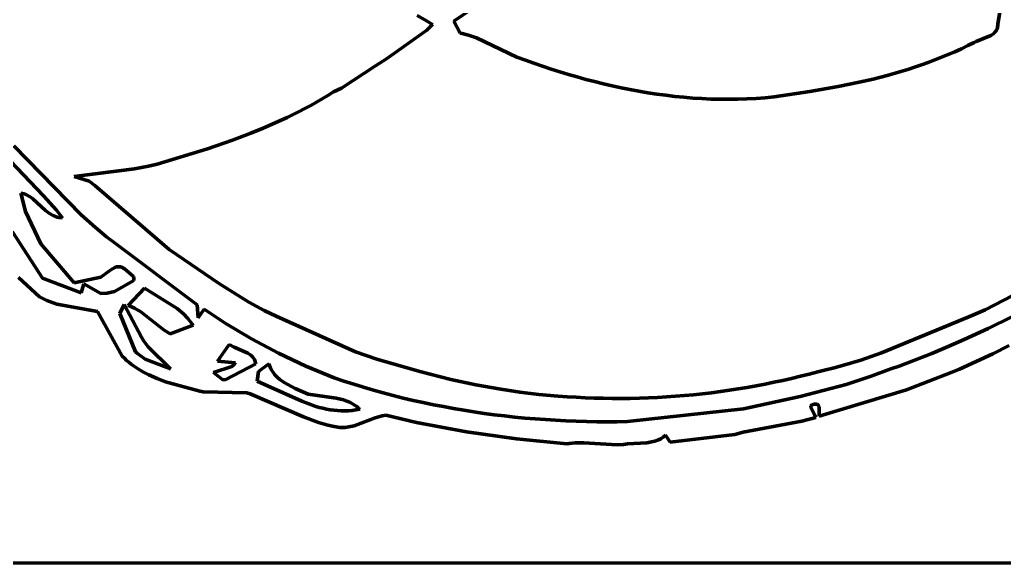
# Model space of a CAD drawing. Header units: millimetres. Extents: x 0 to 15.3, y 0 to 17.7.
# Drawn here: x 8.933 to 12.102, y 0 to 1.749 of the extents above; entities that cross this region are included whole.
import ezdxf

# ---------------------------------------------------------------- set-up
doc = ezdxf.new("R2010")
doc.units = ezdxf.units.MM
doc.layers.add('color#0a0a0aff', color=7, linetype='CONTINUOUS', lineweight=100)
doc.layers.add('color#ffffffff', color=7, linetype='CONTINUOUS', lineweight=100)

msp = doc.modelspace()

# ---------------------------------------------------------------- linework, layer by layer
at = {"layer": 'color#0a0a0aff'}
for p, q in [((12.0807, 1.7347), (12.1432, 2.1112)), ((10.3899, 1.7854), (10.3298, 1.7439)), ((10.2365, 1.7482), (10.2121, 1.7629)), ((10.2612, 1.7339), (10.2365, 1.7482)), ((10.3298, 1.7439), (10.3507, 1.7058)), ((10.1138, 1.6226), (10.2434, 1.7154)), ((10.2434, 1.7154), (10.2612, 1.7339)), ((12.0719, 1.7084), (12.0758, 1.7136)), ((12.0758, 1.7136), (12.0773, 1.7166)), ((12.0773, 1.7166), (12.0786, 1.7197)), ((12.0786, 1.7197), (12.0796, 1.723)), ((12.0796, 1.723), (12.0803, 1.7267)), ((12.0803, 1.7267), (12.0807, 1.7305)), ((12.0807, 1.7305), (12.0807, 1.7347)), ((10.3507, 1.7058), (10.3575, 1.7045)), ((10.3575, 1.7045), (10.3775, 1.6994)), ((10.3775, 1.6994), (10.4032, 1.6905)), ((10.4032, 1.6905), (10.5332, 1.6288)), ((12.0113, 1.6793), (12.0586, 1.6984)), ((12.0586, 1.6984), (12.0671, 1.704)), ((12.0671, 1.704), (12.0719, 1.7084)), ((11.9427, 1.646), (11.9637, 1.6557)), ((11.9637, 1.6557), (11.9846, 1.6657)), ((11.9846, 1.6657), (12.0053, 1.6762)), ((12.0053, 1.6762), (12.0113, 1.6793)), ((10.0784, 1.6007), (10.1138, 1.6226)), ((10.5332, 1.6288), (10.5605, 1.6187)), ((10.5605, 1.6187), (10.5879, 1.6089)), ((11.857, 1.6114), (11.8786, 1.6195)), ((11.8786, 1.6195), (11.9001, 1.628)), ((11.9001, 1.628), (11.9215, 1.6368)), ((11.9215, 1.6368), (11.9427, 1.646)), ((9.9683, 1.5283), (10.0784, 1.6007)), ((10.5879, 1.6089), (10.6154, 1.5994)), ((10.6154, 1.5994), (10.6431, 1.5903)), ((10.6431, 1.5903), (10.6709, 1.5814)), ((11.7693, 1.5824), (11.7914, 1.5892)), ((11.7914, 1.5892), (11.8134, 1.5962)), ((11.8134, 1.5962), (11.8353, 1.6037)), ((11.8353, 1.6037), (11.857, 1.6114)), ((10.6709, 1.5814), (10.6988, 1.573)), ((10.6988, 1.573), (10.7269, 1.5648)), ((10.7269, 1.5648), (10.755, 1.557)), ((10.755, 1.557), (10.7833, 1.5497)), ((11.6349, 1.5477), (11.68, 1.5582)), ((11.68, 1.5582), (11.7248, 1.5698)), ((11.7248, 1.5698), (11.7693, 1.5824)), ((9.943, 1.5168), (9.9683, 1.5283)), ((10.7833, 1.5497), (10.8116, 1.5427)), ((10.8116, 1.5427), (10.84, 1.5361)), ((10.84, 1.5361), (10.8686, 1.5299)), ((10.8686, 1.5299), (10.8972, 1.5241)), ((10.8972, 1.5241), (10.9258, 1.5188)), ((11.4755, 1.5177), (11.5668, 1.5337)), ((11.5668, 1.5337), (11.6349, 1.5477)), ((9.8883, 1.4838), (9.9067, 1.4945)), ((9.9067, 1.4945), (9.9249, 1.5055)), ((9.9249, 1.5055), (9.943, 1.5168)), ((10.9258, 1.5188), (10.9546, 1.514)), ((10.9546, 1.514), (10.9834, 1.5096)), ((10.9834, 1.5096), (11.0123, 1.5057)), ((11.0123, 1.5057), (11.0412, 1.5023)), ((11.0412, 1.5023), (11.0701, 1.4994)), ((11.0701, 1.4994), (11.0991, 1.497)), ((11.0991, 1.497), (11.1282, 1.4952)), ((11.1282, 1.4952), (11.1573, 1.4938)), ((11.1573, 1.4938), (11.1864, 1.4931)), ((11.1864, 1.4931), (11.2155, 1.4929)), ((11.2155, 1.4929), (11.2446, 1.4933)), ((11.2446, 1.4933), (11.2738, 1.4942)), ((11.2738, 1.4942), (11.3029, 1.4958)), ((11.3029, 1.4958), (11.3321, 1.498)), ((11.3321, 1.498), (11.3612, 1.5008)), ((11.3612, 1.5008), (11.4755, 1.5177)), ((9.8323, 1.4535), (9.8511, 1.4633)), ((9.8511, 1.4633), (9.8698, 1.4734)), ((9.8698, 1.4734), (9.8883, 1.4838)), ((9.7558, 1.4169), (9.7943, 1.4347)), ((9.7943, 1.4347), (9.8323, 1.4535)), ((9.6775, 1.384), (9.7168, 1.4)), ((9.7168, 1.4), (9.7558, 1.4169)), ((9.6179, 1.3615), (9.6775, 1.384)), ((8.9138, 1.3432), (9.1306, 1.1216)), ((9.375, 1.2846), (9.5375, 1.3338)), ((9.5375, 1.3338), (9.6179, 1.3615)), ((9.01, 1.1824), (8.9029, 1.2948)), ((9.1085, 1.2445), (9.3022, 1.269)), ((9.3022, 1.269), (9.3478, 1.2776)), ((9.3478, 1.2776), (9.375, 1.2846)), ((9.1563, 1.2297), (9.1085, 1.2445)), ((9.1744, 1.2161), (9.1563, 1.2297)), ((9.414, 1.0101), (9.1744, 1.2161)), ((8.9513, 1.1324), (8.9367, 1.1912)), ((8.9367, 1.1912), (8.9423, 1.1901)), ((8.9423, 1.1901), (8.9476, 1.1885)), ((8.9476, 1.1885), (8.9527, 1.1866)), ((8.9527, 1.1866), (8.9576, 1.1843)), ((8.9576, 1.1843), (8.9624, 1.1817)), ((8.9624, 1.1817), (8.9669, 1.1789)), ((8.9669, 1.1789), (8.9757, 1.1725)), ((8.9757, 1.1725), (9.0161, 1.1352)), ((9.0516, 1.1362), (9.01, 1.1824)), ((9.0006, 1.0282), (8.9513, 1.1324)), ((9.0161, 1.1352), (9.029, 1.1254)), ((9.029, 1.1254), (9.0382, 1.1199)), ((9.0382, 1.1199), (9.0431, 1.1176)), ((9.0431, 1.1176), (9.0482, 1.1157)), ((9.0482, 1.1157), (9.0535, 1.1141)), ((9.0707, 1.1118), (9.0516, 1.1362)), ((9.0535, 1.1141), (9.059, 1.1129)), ((9.059, 1.1129), (9.0647, 1.1121)), ((9.0647, 1.1121), (9.0707, 1.1118)), ((9.1306, 1.1216), (9.1769, 1.0803)), ((9.1769, 1.0803), (9.2129, 1.0509)), ((8.9102, 1.0664), (9.0068, 0.9179)), ((9.2129, 1.0509), (9.2376, 1.032)), ((9.108, 0.9029), (9.0006, 1.0282)), ((9.2376, 1.032), (9.5038, 0.8321)), ((9.5756, 0.8991), (9.414, 1.0101)), ((9.2391, 0.9515), (9.2261, 0.9439)), ((9.2444, 0.9534), (9.2391, 0.9515)), ((9.2497, 0.9543), (9.2444, 0.9534)), ((9.2552, 0.9542), (9.2497, 0.9543)), ((9.258, 0.9537), (9.2552, 0.9542)), ((9.2608, 0.9528), (9.258, 0.9537)), ((9.2636, 0.9516), (9.2608, 0.9528)), ((9.2665, 0.95), (9.2636, 0.9516)), ((12.355, 0.979), (12.0401, 0.8154)), ((8.9965, 0.8569), (8.9294, 0.9191)), ((9.1939, 0.9209), (9.108, 0.9029)), ((9.2261, 0.9439), (9.1939, 0.9209)), ((9.2693, 0.948), (9.2665, 0.95)), ((9.2989, 0.9227), (9.2693, 0.948)), ((9.3008, 0.9161), (9.2989, 0.9227)), ((9.0068, 0.9179), (9.1307, 0.8704)), ((9.1307, 0.8704), (9.1394, 0.8997)), ((9.1394, 0.8997), (9.1944, 0.8681)), ((9.2379, 0.8749), (9.3007, 0.9104)), ((9.3007, 0.9104), (9.3008, 0.9161)), ((9.6709, 0.8402), (9.5756, 0.8991)), ((9.0207, 0.8452), (8.9965, 0.8569)), ((9.1944, 0.8681), (9.2147, 0.8692)), ((9.2147, 0.8692), (9.2379, 0.8749)), ((9.3352, 0.8857), (9.282, 0.8297)), ((9.4398, 0.82), (9.3352, 0.8857)), ((9.0521, 0.834), (9.0207, 0.8452)), ((9.1839, 0.8106), (9.0521, 0.834)), ((9.2693, 0.8329), (9.2555, 0.8041)), ((9.3254, 0.7279), (9.2693, 0.8329)), ((9.282, 0.8297), (9.2928, 0.8256)), ((9.2928, 0.8256), (9.3031, 0.8208)), ((9.5038, 0.8321), (9.5071, 0.7902)), ((9.7202, 0.8136), (9.6709, 0.8402)), ((9.2633, 0.6664), (9.1839, 0.8106)), ((9.2555, 0.8041), (9.3057, 0.6807)), ((9.3031, 0.8208), (9.3225, 0.8091)), ((9.3225, 0.8091), (9.3982, 0.7496)), ((9.4605, 0.8024), (9.4398, 0.82)), ((9.4746, 0.7878), (9.4605, 0.8024)), ((9.5071, 0.7902), (9.5267, 0.8177)), ((9.5267, 0.8177), (9.5949, 0.7726)), ((9.7581, 0.7953), (9.7202, 0.8136)), ((10.0136, 0.6807), (9.7581, 0.7953)), ((11.9878, 0.7932), (11.7071, 0.6774)), ((12.0401, 0.8154), (11.9878, 0.7932)), ((12.0496, 0.7557), (12.1257, 0.7931)), ((9.4176, 0.7378), (9.4909, 0.7661)), ((9.4831, 0.7773), (9.4746, 0.7878)), ((9.4909, 0.7661), (9.4831, 0.7773)), ((9.5949, 0.7726), (9.6791, 0.7221)), ((9.3982, 0.7496), (9.4176, 0.7378)), ((11.9728, 0.7201), (12.0496, 0.7557)), ((9.3323, 0.7152), (9.3254, 0.7279)), ((9.3466, 0.6961), (9.3323, 0.7152)), ((9.6069, 0.7037), (9.5702, 0.6504)), ((9.6233, 0.6952), (9.6069, 0.7037)), ((9.6791, 0.7221), (9.7656, 0.6759)), ((11.869, 0.6754), (11.9211, 0.6973)), ((11.9211, 0.6973), (11.9728, 0.7201)), ((12.1179, 0.7003), (12.0651, 0.6743)), ((9.2702, 0.6595), (9.2633, 0.6664)), ((9.3057, 0.6807), (9.312, 0.6747)), ((9.312, 0.6747), (9.3366, 0.6568)), ((9.4187, 0.6255), (9.3466, 0.6961)), ((9.6673, 0.6761), (9.6233, 0.6952)), ((9.6766, 0.6697), (9.6673, 0.6761)), ((9.6819, 0.6648), (9.6766, 0.6697)), ((9.7656, 0.6759), (9.8544, 0.634)), ((10.0828, 0.657), (10.0136, 0.6807)), ((11.7071, 0.6774), (11.6397, 0.6539)), ((11.8165, 0.6545), (11.869, 0.6754)), ((12.0651, 0.6743), (12.0118, 0.6492)), ((9.2772, 0.6529), (9.2702, 0.6595)), ((9.2845, 0.6467), (9.2772, 0.6529)), ((9.292, 0.6407), (9.2845, 0.6467)), ((9.2996, 0.6349), (9.292, 0.6407)), ((9.3154, 0.6243), (9.2996, 0.6349)), ((9.3366, 0.6568), (9.4187, 0.6255)), ((9.5702, 0.6504), (9.6281, 0.6448)), ((9.5961, 0.5915), (9.6929, 0.6414)), ((9.6244, 0.6404), (9.6161, 0.6334)), ((9.6281, 0.6448), (9.6244, 0.6404)), ((9.6864, 0.6591), (9.6819, 0.6648)), ((9.6883, 0.656), (9.6864, 0.6591)), ((9.6899, 0.6527), (9.6883, 0.656)), ((9.6912, 0.6492), (9.6899, 0.6527)), ((9.6922, 0.6454), (9.6912, 0.6492)), ((9.6929, 0.6414), (9.6922, 0.6454)), ((9.7347, 0.6421), (9.7014, 0.6173)), ((9.7367, 0.6364), (9.7347, 0.6421)), ((9.739, 0.6309), (9.7367, 0.6364)), ((9.8544, 0.634), (9.945, 0.5966)), ((10.2209, 0.6168), (10.0828, 0.657)), ((11.5886, 0.6382), (11.5542, 0.6288)), ((11.6397, 0.6539), (11.5886, 0.6382)), ((11.7369, 0.6252), (11.7636, 0.6347)), ((11.7636, 0.6347), (11.8165, 0.6545)), ((12.0118, 0.6492), (11.9581, 0.6251)), ((9.3318, 0.6147), (9.3154, 0.6243)), ((9.3487, 0.6059), (9.3318, 0.6147)), ((9.375, 0.5943), (9.3487, 0.6059)), ((9.6161, 0.6334), (9.5565, 0.6134)), ((9.5565, 0.6134), (9.5873, 0.5906)), ((9.7014, 0.6173), (9.6976, 0.5855)), ((9.7415, 0.6256), (9.739, 0.6309)), ((9.7443, 0.6206), (9.7415, 0.6256)), ((9.7474, 0.6158), (9.7443, 0.6206)), ((9.7542, 0.6069), (9.7474, 0.6158)), ((9.7618, 0.5987), (9.7542, 0.6069)), ((10.3207, 0.5919), (10.2209, 0.6168)), ((11.4738, 0.609), (11.4456, 0.6018)), ((11.502, 0.6165), (11.4738, 0.609)), ((11.5194, 0.6203), (11.502, 0.6165)), ((11.5542, 0.6288), (11.5194, 0.6203)), ((11.6733, 0.6017), (11.7369, 0.6252)), ((11.931, 0.6134), (11.7869, 0.5581)), ((11.9581, 0.6251), (11.931, 0.6134)), ((9.402, 0.5843), (9.375, 0.5943)), ((9.5132, 0.5543), (9.402, 0.5843)), ((9.5873, 0.5906), (9.5961, 0.5915)), ((9.6976, 0.5855), (9.7301, 0.5712)), ((9.7301, 0.5712), (9.8406, 0.5212)), ((9.7702, 0.5913), (9.7618, 0.5987)), ((9.7838, 0.5813), (9.7702, 0.5913)), ((9.8193, 0.5621), (9.7838, 0.5813)), ((9.945, 0.5966), (9.9765, 0.5861)), ((9.9765, 0.5861), (10.008, 0.576)), ((10.008, 0.576), (10.0397, 0.5663)), ((10.4011, 0.5746), (10.3207, 0.5919)), ((10.482, 0.5599), (10.4011, 0.5746)), ((11.3033, 0.5712), (11.2746, 0.566)), ((11.3319, 0.5766), (11.3033, 0.5712)), ((11.3604, 0.5824), (11.3319, 0.5766)), ((11.3889, 0.5885), (11.3604, 0.5824)), ((11.4173, 0.595), (11.3889, 0.5885)), ((11.4456, 0.6018), (11.4173, 0.595)), ((11.4451, 0.5365), (11.5926, 0.5757)), ((11.5926, 0.5757), (11.6733, 0.6017)), ((9.5236, 0.5521), (9.5132, 0.5543)), ((9.6646, 0.5489), (9.5236, 0.5521)), ((9.6743, 0.5454), (9.6646, 0.5489)), ((9.8464, 0.4713), (9.6743, 0.5454)), ((9.8614, 0.5437), (9.8193, 0.5621)), ((9.9516, 0.531), (9.8614, 0.5437)), ((10.0397, 0.5663), (10.0714, 0.5571)), ((10.0714, 0.5571), (10.1033, 0.5482)), ((10.1033, 0.5482), (10.1354, 0.5398)), ((10.1354, 0.5398), (10.1675, 0.5318)), ((10.5429, 0.5508), (10.482, 0.5599)), ((10.6042, 0.5436), (10.5429, 0.5508)), ((10.6656, 0.5382), (10.6042, 0.5436)), ((11.0726, 0.5398), (11.0436, 0.5374)), ((11.1016, 0.5425), (11.0726, 0.5398)), ((11.1305, 0.5456), (11.1016, 0.5425)), ((11.1594, 0.549), (11.1305, 0.5456)), ((11.1883, 0.5527), (11.1594, 0.549)), ((11.2171, 0.5568), (11.1883, 0.5527)), ((11.2459, 0.5613), (11.2171, 0.5568)), ((11.2746, 0.566), (11.2459, 0.5613)), ((11.7869, 0.5581), (11.5061, 0.4729)), ((9.8406, 0.5212), (9.8632, 0.5126)), ((9.8632, 0.5126), (9.886, 0.505)), ((9.975, 0.5256), (9.9516, 0.531)), ((9.9863, 0.5218), (9.975, 0.5256)), ((9.9972, 0.5171), (9.9863, 0.5218)), ((10.0078, 0.5113), (9.9972, 0.5171)), ((10.0129, 0.508), (10.0078, 0.5113)), ((10.0179, 0.5044), (10.0129, 0.508)), ((10.1675, 0.5318), (10.1997, 0.5242)), ((10.1997, 0.5242), (10.232, 0.5171)), ((10.232, 0.5171), (10.2644, 0.5103)), ((10.2644, 0.5103), (10.2968, 0.504)), ((10.6947, 0.536), (10.6656, 0.5382)), ((10.7237, 0.5342), (10.6947, 0.536)), ((10.7528, 0.5328), (10.7237, 0.5342)), ((10.7819, 0.5317), (10.7528, 0.5328)), ((10.8109, 0.5309), (10.7819, 0.5317)), ((10.84, 0.5305), (10.8109, 0.5309)), ((10.8692, 0.5305), (10.84, 0.5305)), ((10.8983, 0.5307), (10.8692, 0.5305)), ((10.9274, 0.5314), (10.8983, 0.5307)), ((10.9564, 0.5324), (10.9274, 0.5314)), ((10.9855, 0.5337), (10.9564, 0.5324)), ((11.0146, 0.5354), (10.9855, 0.5337)), ((11.0436, 0.5374), (11.0146, 0.5354)), ((11.2628, 0.4966), (11.4451, 0.5365)), ((11.4802, 0.5078), (11.4793, 0.5055)), ((11.4821, 0.5096), (11.4802, 0.5078)), ((11.4835, 0.5103), (11.4821, 0.5096)), ((11.4852, 0.5109), (11.4835, 0.5103)), ((11.4872, 0.5113), (11.4852, 0.5109)), ((11.4899, 0.5119), (11.4872, 0.5113)), ((11.4923, 0.5123), (11.4899, 0.5119)), ((11.4945, 0.5125), (11.4923, 0.5123)), ((11.4965, 0.5124), (11.4945, 0.5125)), ((11.4998, 0.5116), (11.4965, 0.5124)), ((11.5022, 0.51), (11.4998, 0.5116)), ((11.504, 0.5078), (11.5022, 0.51)), ((11.5056, 0.5034), (11.504, 0.5078)), ((9.886, 0.505), (9.8974, 0.5017)), ((9.8974, 0.5017), (9.9089, 0.4988)), ((9.9089, 0.4988), (9.9205, 0.4963)), ((9.9205, 0.4963), (9.9322, 0.4941)), ((9.9322, 0.4941), (9.9439, 0.4925)), ((9.9439, 0.4925), (9.9556, 0.4913)), ((9.9556, 0.4913), (9.9674, 0.4906)), ((9.9674, 0.4906), (9.9793, 0.4905)), ((9.9793, 0.4905), (9.9912, 0.4909)), ((9.9912, 0.4909), (10.0032, 0.492)), ((10.0032, 0.492), (10.0153, 0.4937)), ((10.0153, 0.4937), (10.0275, 0.4961)), ((10.0227, 0.5004), (10.0179, 0.5044)), ((10.0275, 0.4961), (10.0227, 0.5004)), ((10.1112, 0.4761), (10.0998, 0.474)), ((10.2105, 0.4535), (10.1112, 0.4761)), ((10.2968, 0.504), (10.3294, 0.498)), ((10.3294, 0.498), (10.362, 0.4925)), ((10.362, 0.4925), (10.3947, 0.4873)), ((10.3947, 0.4873), (10.4275, 0.4825)), ((10.4275, 0.4825), (10.4603, 0.4782)), ((10.4603, 0.4782), (10.4931, 0.4742)), ((10.8895, 0.4563), (11.2628, 0.4966)), ((11.4793, 0.5055), (11.4797, 0.5012)), ((11.4797, 0.5012), (11.4924, 0.4764)), ((11.4924, 0.4764), (11.4947, 0.4702)), ((11.5061, 0.4729), (11.5056, 0.5034)), ((9.8952, 0.4535), (9.8464, 0.4713)), ((9.9251, 0.4448), (9.8952, 0.4535)), ((9.9454, 0.4401), (9.9251, 0.4448)), ((10.0772, 0.4676), (10.0099, 0.4428)), ((10.0998, 0.474), (10.0772, 0.4676)), ((10.3707, 0.4232), (10.2105, 0.4535)), ((10.4931, 0.4742), (10.526, 0.4706)), ((10.526, 0.4706), (10.559, 0.4674)), ((10.559, 0.4674), (10.5919, 0.4646)), ((10.5919, 0.4646), (10.6249, 0.4622)), ((10.6249, 0.4622), (10.658, 0.4602)), ((10.658, 0.4602), (10.691, 0.4585)), ((10.691, 0.4585), (10.7241, 0.4572)), ((10.7241, 0.4572), (10.7572, 0.4563)), ((10.7572, 0.4563), (10.7903, 0.4557)), ((10.7903, 0.4557), (10.8233, 0.4556)), ((10.8233, 0.4556), (10.8564, 0.4557)), ((10.8564, 0.4557), (10.8895, 0.4563)), ((11.4506, 0.4569), (11.2612, 0.4218)), ((11.4949, 0.4689), (11.4506, 0.4569)), ((11.4947, 0.4702), (11.4949, 0.4689)), ((9.9515, 0.4386), (9.9454, 0.4401)), ((9.9575, 0.4376), (9.9515, 0.4386)), ((9.9635, 0.437), (9.9575, 0.4376)), ((9.9694, 0.4367), (9.9635, 0.437)), ((9.9811, 0.4372), (9.9694, 0.4367)), ((9.9927, 0.4387), (9.9811, 0.4372)), ((10.0099, 0.4428), (9.9927, 0.4387)), ((10.5321, 0.4003), (10.3707, 0.4232)), ((11.2345, 0.4148), (11.0268, 0.3902)), ((11.2612, 0.4218), (11.2345, 0.4148)), ((10.6943, 0.3848), (10.5321, 0.4003)), ((10.701, 0.3859), (10.6943, 0.3848)), ((10.7213, 0.3878), (10.701, 0.3859)), ((10.7482, 0.3879), (10.7213, 0.3878)), ((10.8559, 0.3809), (10.7482, 0.3879)), ((10.8762, 0.3821), (10.8559, 0.3809)), ((10.8897, 0.384), (10.8762, 0.3821)), ((10.9514, 0.3879), (10.8897, 0.384)), ((10.9772, 0.3926), (10.9514, 0.3879)), ((10.9893, 0.397), (10.9772, 0.3926)), ((10.997, 0.401), (10.9893, 0.397)), ((11.0042, 0.4058), (10.997, 0.401)), ((11.011, 0.4118), (11.0042, 0.4058)), ((11.0268, 0.3902), (11.011, 0.4118))]:
    msp.add_line(p, q, dxfattribs=at)
at = {"layer": 'color#ffffffff'}
for p, q in [((12.1432, 2.1112), (12.0807, 1.7347)), ((10.3298, 1.7439), (10.3899, 1.7854)), ((10.2121, 1.7629), (10.2365, 1.7482)), ((10.2365, 1.7482), (10.2612, 1.7339)), ((10.3507, 1.7058), (10.3298, 1.7439)), ((10.2434, 1.7154), (10.1138, 1.6226)), ((10.2612, 1.7339), (10.2434, 1.7154)), ((12.0758, 1.7136), (12.0719, 1.7084)), ((12.0773, 1.7166), (12.0758, 1.7136)), ((12.0786, 1.7197), (12.0773, 1.7166)), ((12.0796, 1.723), (12.0786, 1.7197)), ((12.0803, 1.7267), (12.0796, 1.723)), ((12.0807, 1.7305), (12.0803, 1.7267)), ((12.0807, 1.7347), (12.0807, 1.7305)), ((10.3575, 1.7045), (10.3507, 1.7058)), ((10.3775, 1.6994), (10.3575, 1.7045)), ((10.4032, 1.6905), (10.3775, 1.6994)), ((10.5332, 1.6288), (10.4032, 1.6905)), ((12.0586, 1.6984), (12.0113, 1.6793)), ((12.0671, 1.704), (12.0586, 1.6984)), ((12.0719, 1.7084), (12.0671, 1.704)), ((11.9637, 1.6557), (11.9427, 1.646)), ((11.9846, 1.6657), (11.9637, 1.6557)), ((12.0053, 1.6762), (11.9846, 1.6657)), ((12.0113, 1.6793), (12.0053, 1.6762)), ((10.1138, 1.6226), (10.0784, 1.6007)), ((10.5605, 1.6187), (10.5332, 1.6288)), ((10.5879, 1.6089), (10.5605, 1.6187)), ((11.8786, 1.6195), (11.857, 1.6114)), ((11.9001, 1.628), (11.8786, 1.6195)), ((11.9215, 1.6368), (11.9001, 1.628)), ((11.9427, 1.646), (11.9215, 1.6368)), ((10.0784, 1.6007), (9.9683, 1.5283)), ((10.6154, 1.5994), (10.5879, 1.6089)), ((10.6431, 1.5903), (10.6154, 1.5994)), ((10.6709, 1.5814), (10.6431, 1.5903)), ((11.7914, 1.5892), (11.7693, 1.5824)), ((11.8134, 1.5962), (11.7914, 1.5892)), ((11.8353, 1.6037), (11.8134, 1.5962)), ((11.857, 1.6114), (11.8353, 1.6037)), ((10.6988, 1.573), (10.6709, 1.5814)), ((10.7269, 1.5648), (10.6988, 1.573)), ((10.755, 1.557), (10.7269, 1.5648)), ((10.7833, 1.5497), (10.755, 1.557)), ((11.68, 1.5582), (11.6349, 1.5477)), ((11.7248, 1.5698), (11.68, 1.5582)), ((11.7693, 1.5824), (11.7248, 1.5698)), ((9.9683, 1.5283), (9.943, 1.5168)), ((10.8116, 1.5427), (10.7833, 1.5497)), ((10.84, 1.5361), (10.8116, 1.5427)), ((10.8686, 1.5299), (10.84, 1.5361)), ((10.8972, 1.5241), (10.8686, 1.5299)), ((10.9258, 1.5188), (10.8972, 1.5241)), ((11.5668, 1.5337), (11.4755, 1.5177)), ((11.6349, 1.5477), (11.5668, 1.5337)), ((9.9067, 1.4945), (9.8883, 1.4838)), ((9.9249, 1.5055), (9.9067, 1.4945)), ((9.943, 1.5168), (9.9249, 1.5055)), ((10.9546, 1.514), (10.9258, 1.5188)), ((10.9834, 1.5096), (10.9546, 1.514)), ((11.0123, 1.5057), (10.9834, 1.5096)), ((11.0412, 1.5023), (11.0123, 1.5057)), ((11.0701, 1.4994), (11.0412, 1.5023)), ((11.0991, 1.497), (11.0701, 1.4994)), ((11.1282, 1.4952), (11.0991, 1.497)), ((11.1573, 1.4938), (11.1282, 1.4952)), ((11.1864, 1.4931), (11.1573, 1.4938)), ((11.2155, 1.4929), (11.1864, 1.4931)), ((11.2446, 1.4933), (11.2155, 1.4929)), ((11.2738, 1.4942), (11.2446, 1.4933)), ((11.3029, 1.4958), (11.2738, 1.4942)), ((11.3321, 1.498), (11.3029, 1.4958)), ((11.3612, 1.5008), (11.3321, 1.498)), ((11.4755, 1.5177), (11.3612, 1.5008)), ((9.8511, 1.4633), (9.8323, 1.4535)), ((9.8698, 1.4734), (9.8511, 1.4633)), ((9.8883, 1.4838), (9.8698, 1.4734)), ((9.7943, 1.4347), (9.7558, 1.4169)), ((9.8323, 1.4535), (9.7943, 1.4347)), ((9.7168, 1.4), (9.6775, 1.384)), ((9.7558, 1.4169), (9.7168, 1.4)), ((9.6775, 1.384), (9.6179, 1.3615)), ((9.1306, 1.1216), (8.9138, 1.3432)), ((9.5375, 1.3338), (9.375, 1.2846)), ((9.6179, 1.3615), (9.5375, 1.3338)), ((8.9029, 1.2948), (9.01, 1.1824)), ((9.3022, 1.269), (9.1085, 1.2445)), ((9.3478, 1.2776), (9.3022, 1.269)), ((9.375, 1.2846), (9.3478, 1.2776)), ((9.1085, 1.2445), (9.1563, 1.2297)), ((9.1563, 1.2297), (9.1744, 1.2161)), ((9.1744, 1.2161), (9.414, 1.0101)), ((8.9423, 1.1901), (8.9367, 1.1912)), ((8.9367, 1.1912), (8.9513, 1.1324)), ((8.9476, 1.1885), (8.9423, 1.1901)), ((8.9527, 1.1866), (8.9476, 1.1885)), ((8.9576, 1.1843), (8.9527, 1.1866)), ((8.9624, 1.1817), (8.9576, 1.1843)), ((8.9669, 1.1789), (8.9624, 1.1817)), ((8.9757, 1.1725), (8.9669, 1.1789)), ((9.0161, 1.1352), (8.9757, 1.1725)), ((9.01, 1.1824), (9.0516, 1.1362)), ((8.9513, 1.1324), (9.0006, 1.0282)), ((9.029, 1.1254), (9.0161, 1.1352)), ((9.0382, 1.1199), (9.029, 1.1254)), ((9.0431, 1.1176), (9.0382, 1.1199)), ((9.0482, 1.1157), (9.0431, 1.1176)), ((9.0535, 1.1141), (9.0482, 1.1157)), ((9.0516, 1.1362), (9.0707, 1.1118)), ((9.059, 1.1129), (9.0535, 1.1141)), ((9.0647, 1.1121), (9.059, 1.1129)), ((9.0707, 1.1118), (9.0647, 1.1121)), ((9.1769, 1.0803), (9.1306, 1.1216)), ((9.2129, 1.0509), (9.1769, 1.0803)), ((9.0068, 0.9179), (8.9102, 1.0664)), ((9.2376, 1.032), (9.2129, 1.0509)), ((9.0006, 1.0282), (9.108, 0.9029)), ((9.5038, 0.8321), (9.2376, 1.032)), ((9.414, 1.0101), (9.5756, 0.8991)), ((9.2261, 0.9439), (9.2391, 0.9515)), ((9.2391, 0.9515), (9.2444, 0.9534)), ((9.2444, 0.9534), (9.2497, 0.9543)), ((9.2497, 0.9543), (9.2552, 0.9542)), ((9.2552, 0.9542), (9.258, 0.9537)), ((9.258, 0.9537), (9.2608, 0.9528)), ((9.2608, 0.9528), (9.2636, 0.9516)), ((9.2636, 0.9516), (9.2665, 0.95)), ((12.0401, 0.8154), (12.355, 0.979)), ((8.9294, 0.9191), (8.9965, 0.8569)), ((9.108, 0.9029), (9.1939, 0.9209)), ((9.1939, 0.9209), (9.2261, 0.9439)), ((9.2665, 0.95), (9.2693, 0.948)), ((9.2693, 0.948), (9.2989, 0.9227)), ((9.2989, 0.9227), (9.3008, 0.9161)), ((9.1307, 0.8704), (9.0068, 0.9179)), ((9.1394, 0.8997), (9.1307, 0.8704)), ((9.1944, 0.8681), (9.1394, 0.8997)), ((9.3007, 0.9104), (9.2379, 0.8749)), ((9.3008, 0.9161), (9.3007, 0.9104)), ((9.5756, 0.8991), (9.6709, 0.8402)), ((8.9965, 0.8569), (9.0207, 0.8452)), ((9.2147, 0.8692), (9.1944, 0.8681)), ((9.2379, 0.8749), (9.2147, 0.8692)), ((9.282, 0.8297), (9.3352, 0.8857)), ((9.3352, 0.8857), (9.4398, 0.82)), ((9.0207, 0.8452), (9.0521, 0.834)), ((9.0521, 0.834), (9.1839, 0.8106)), ((9.2555, 0.8041), (9.2693, 0.8329)), ((9.2693, 0.8329), (9.3254, 0.7279)), ((9.2928, 0.8256), (9.282, 0.8297)), ((9.3031, 0.8208), (9.2928, 0.8256)), ((9.5071, 0.7902), (9.5038, 0.8321)), ((9.6709, 0.8402), (9.7202, 0.8136)), ((9.1839, 0.8106), (9.2633, 0.6664)), ((9.3057, 0.6807), (9.2555, 0.8041)), ((9.3225, 0.8091), (9.3031, 0.8208)), ((9.3982, 0.7496), (9.3225, 0.8091)), ((9.4398, 0.82), (9.4605, 0.8024)), ((9.4605, 0.8024), (9.4746, 0.7878)), ((9.5267, 0.8177), (9.5071, 0.7902)), ((9.5949, 0.7726), (9.5267, 0.8177)), ((9.7202, 0.8136), (9.7581, 0.7953)), ((9.7581, 0.7953), (10.0136, 0.6807)), ((11.7071, 0.6774), (11.9878, 0.7932)), ((11.9878, 0.7932), (12.0401, 0.8154)), ((12.1257, 0.7931), (12.0496, 0.7557)), ((9.4909, 0.7661), (9.4176, 0.7378)), ((9.4746, 0.7878), (9.4831, 0.7773)), ((9.4831, 0.7773), (9.4909, 0.7661)), ((9.6791, 0.7221), (9.5949, 0.7726)), ((9.4176, 0.7378), (9.3982, 0.7496)), ((12.0496, 0.7557), (11.9728, 0.7201)), ((9.3254, 0.7279), (9.3323, 0.7152)), ((9.3323, 0.7152), (9.3466, 0.6961)), ((9.5702, 0.6504), (9.6069, 0.7037)), ((9.6069, 0.7037), (9.6233, 0.6952)), ((9.7656, 0.6759), (9.6791, 0.7221)), ((11.9211, 0.6973), (11.869, 0.6754)), ((11.9728, 0.7201), (11.9211, 0.6973)), ((12.0651, 0.6743), (12.1179, 0.7003)), ((9.2633, 0.6664), (9.2702, 0.6595)), ((9.312, 0.6747), (9.3057, 0.6807)), ((9.3366, 0.6568), (9.312, 0.6747)), ((9.3466, 0.6961), (9.4187, 0.6255)), ((9.6233, 0.6952), (9.6673, 0.6761)), ((9.6673, 0.6761), (9.6766, 0.6697)), ((9.6766, 0.6697), (9.6819, 0.6648)), ((9.8544, 0.634), (9.7656, 0.6759)), ((10.0136, 0.6807), (10.0828, 0.657)), ((11.6397, 0.6539), (11.7071, 0.6774)), ((11.869, 0.6754), (11.8165, 0.6545)), ((12.0118, 0.6492), (12.0651, 0.6743)), ((9.2702, 0.6595), (9.2772, 0.6529)), ((9.2772, 0.6529), (9.2845, 0.6467)), ((9.2845, 0.6467), (9.292, 0.6407)), ((9.292, 0.6407), (9.2996, 0.6349)), ((9.2996, 0.6349), (9.3154, 0.6243)), ((9.4187, 0.6255), (9.3366, 0.6568)), ((9.6281, 0.6448), (9.5702, 0.6504)), ((9.6929, 0.6414), (9.5961, 0.5915)), ((9.6161, 0.6334), (9.6244, 0.6404)), ((9.6244, 0.6404), (9.6281, 0.6448)), ((9.6819, 0.6648), (9.6864, 0.6591)), ((9.6864, 0.6591), (9.6883, 0.656)), ((9.6883, 0.656), (9.6899, 0.6527)), ((9.6899, 0.6527), (9.6912, 0.6492)), ((9.6912, 0.6492), (9.6922, 0.6454)), ((9.6922, 0.6454), (9.6929, 0.6414)), ((9.7014, 0.6173), (9.7347, 0.6421)), ((9.7347, 0.6421), (9.7367, 0.6364)), ((9.7367, 0.6364), (9.739, 0.6309)), ((9.945, 0.5966), (9.8544, 0.634)), ((10.0828, 0.657), (10.2209, 0.6168)), ((11.5542, 0.6288), (11.5886, 0.6382)), ((11.5886, 0.6382), (11.6397, 0.6539)), ((11.7636, 0.6347), (11.7369, 0.6252)), ((11.8165, 0.6545), (11.7636, 0.6347)), ((11.9581, 0.6251), (12.0118, 0.6492)), ((9.3154, 0.6243), (9.3318, 0.6147)), ((9.3318, 0.6147), (9.3487, 0.6059)), ((9.3487, 0.6059), (9.375, 0.5943)), ((9.5565, 0.6134), (9.6161, 0.6334)), ((9.5873, 0.5906), (9.5565, 0.6134)), ((9.6976, 0.5855), (9.7014, 0.6173)), ((9.739, 0.6309), (9.7415, 0.6256)), ((9.7415, 0.6256), (9.7443, 0.6206)), ((9.7443, 0.6206), (9.7474, 0.6158)), ((9.7474, 0.6158), (9.7542, 0.6069)), ((9.7542, 0.6069), (9.7618, 0.5987)), ((10.2209, 0.6168), (10.3207, 0.5919)), ((11.4456, 0.6018), (11.4738, 0.609)), ((11.4738, 0.609), (11.502, 0.6165)), ((11.502, 0.6165), (11.5194, 0.6203)), ((11.5194, 0.6203), (11.5542, 0.6288)), ((11.7369, 0.6252), (11.6733, 0.6017)), ((11.7869, 0.5581), (11.931, 0.6134)), ((11.931, 0.6134), (11.9581, 0.6251)), ((9.375, 0.5943), (9.402, 0.5843)), ((9.402, 0.5843), (9.5132, 0.5543)), ((9.5961, 0.5915), (9.5873, 0.5906)), ((9.7301, 0.5712), (9.6976, 0.5855)), ((9.8406, 0.5212), (9.7301, 0.5712)), ((9.7618, 0.5987), (9.7702, 0.5913)), ((9.7702, 0.5913), (9.7838, 0.5813)), ((9.7838, 0.5813), (9.8193, 0.5621)), ((9.9765, 0.5861), (9.945, 0.5966)), ((10.008, 0.576), (9.9765, 0.5861)), ((10.0397, 0.5663), (10.008, 0.576)), ((10.3207, 0.5919), (10.4011, 0.5746)), ((10.4011, 0.5746), (10.482, 0.5599)), ((11.2746, 0.566), (11.3033, 0.5712)), ((11.3033, 0.5712), (11.3319, 0.5766)), ((11.3319, 0.5766), (11.3604, 0.5824)), ((11.3604, 0.5824), (11.3889, 0.5885)), ((11.3889, 0.5885), (11.4173, 0.595)), ((11.4173, 0.595), (11.4456, 0.6018)), ((11.5926, 0.5757), (11.4451, 0.5365)), ((11.6733, 0.6017), (11.5926, 0.5757)), ((9.5132, 0.5543), (9.5236, 0.5521)), ((9.5236, 0.5521), (9.6646, 0.5489)), ((9.6646, 0.5489), (9.6743, 0.5454)), ((9.6743, 0.5454), (9.8464, 0.4713)), ((9.8193, 0.5621), (9.8614, 0.5437)), ((9.8614, 0.5437), (9.9516, 0.531)), ((10.0714, 0.5571), (10.0397, 0.5663)), ((10.1033, 0.5482), (10.0714, 0.5571)), ((10.1354, 0.5398), (10.1033, 0.5482)), ((10.1675, 0.5318), (10.1354, 0.5398)), ((10.482, 0.5599), (10.5429, 0.5508)), ((10.5429, 0.5508), (10.6042, 0.5436)), ((10.6042, 0.5436), (10.6656, 0.5382)), ((11.0436, 0.5374), (11.0726, 0.5398)), ((11.0726, 0.5398), (11.1016, 0.5425)), ((11.1016, 0.5425), (11.1305, 0.5456)), ((11.1305, 0.5456), (11.1594, 0.549)), ((11.1594, 0.549), (11.1883, 0.5527)), ((11.1883, 0.5527), (11.2171, 0.5568)), ((11.2171, 0.5568), (11.2459, 0.5613)), ((11.2459, 0.5613), (11.2746, 0.566)), ((11.5061, 0.4729), (11.7869, 0.5581)), ((9.8632, 0.5126), (9.8406, 0.5212)), ((9.886, 0.505), (9.8632, 0.5126)), ((9.9516, 0.531), (9.975, 0.5256)), ((9.975, 0.5256), (9.9863, 0.5218)), ((9.9863, 0.5218), (9.9972, 0.5171)), ((9.9972, 0.5171), (10.0078, 0.5113)), ((10.0078, 0.5113), (10.0129, 0.508)), ((10.0129, 0.508), (10.0179, 0.5044)), ((10.1997, 0.5242), (10.1675, 0.5318)), ((10.232, 0.5171), (10.1997, 0.5242)), ((10.2644, 0.5103), (10.232, 0.5171)), ((10.2968, 0.504), (10.2644, 0.5103)), ((10.6656, 0.5382), (10.6947, 0.536)), ((10.6947, 0.536), (10.7237, 0.5342)), ((10.7237, 0.5342), (10.7528, 0.5328)), ((10.7528, 0.5328), (10.7819, 0.5317)), ((10.7819, 0.5317), (10.8109, 0.5309)), ((10.8109, 0.5309), (10.84, 0.5305)), ((10.84, 0.5305), (10.8692, 0.5305)), ((10.8692, 0.5305), (10.8983, 0.5307)), ((10.8983, 0.5307), (10.9274, 0.5314)), ((10.9274, 0.5314), (10.9564, 0.5324)), ((10.9564, 0.5324), (10.9855, 0.5337)), ((10.9855, 0.5337), (11.0146, 0.5354)), ((11.0146, 0.5354), (11.0436, 0.5374)), ((11.4451, 0.5365), (11.2628, 0.4966)), ((11.4793, 0.5055), (11.4802, 0.5078)), ((11.4802, 0.5078), (11.4821, 0.5096)), ((11.4821, 0.5096), (11.4835, 0.5103)), ((11.4835, 0.5103), (11.4852, 0.5109)), ((11.4852, 0.5109), (11.4872, 0.5113)), ((11.4872, 0.5113), (11.4899, 0.5119)), ((11.4899, 0.5119), (11.4923, 0.5123)), ((11.4923, 0.5123), (11.4945, 0.5125)), ((11.4945, 0.5125), (11.4965, 0.5124)), ((11.4965, 0.5124), (11.4998, 0.5116)), ((11.4998, 0.5116), (11.5022, 0.51)), ((11.5022, 0.51), (11.504, 0.5078)), ((11.504, 0.5078), (11.5056, 0.5034)), ((9.8974, 0.5017), (9.886, 0.505)), ((9.9089, 0.4988), (9.8974, 0.5017)), ((9.9205, 0.4963), (9.9089, 0.4988)), ((9.9322, 0.4941), (9.9205, 0.4963)), ((9.9439, 0.4925), (9.9322, 0.4941)), ((9.9556, 0.4913), (9.9439, 0.4925)), ((9.9674, 0.4906), (9.9556, 0.4913)), ((9.9793, 0.4905), (9.9674, 0.4906)), ((9.9912, 0.4909), (9.9793, 0.4905)), ((10.0032, 0.492), (9.9912, 0.4909)), ((10.0153, 0.4937), (10.0032, 0.492)), ((10.0275, 0.4961), (10.0153, 0.4937)), ((10.0179, 0.5044), (10.0227, 0.5004)), ((10.0227, 0.5004), (10.0275, 0.4961)), ((10.0998, 0.474), (10.1112, 0.4761)), ((10.1112, 0.4761), (10.2105, 0.4535)), ((10.3294, 0.498), (10.2968, 0.504)), ((10.362, 0.4925), (10.3294, 0.498)), ((10.3947, 0.4873), (10.362, 0.4925)), ((10.4275, 0.4825), (10.3947, 0.4873)), ((10.4603, 0.4782), (10.4275, 0.4825)), ((10.4931, 0.4742), (10.4603, 0.4782)), ((11.2628, 0.4966), (10.8895, 0.4563)), ((11.4797, 0.5012), (11.4793, 0.5055)), ((11.4924, 0.4764), (11.4797, 0.5012)), ((11.4947, 0.4702), (11.4924, 0.4764)), ((11.5056, 0.5034), (11.5061, 0.4729)), ((9.8464, 0.4713), (9.8952, 0.4535)), ((9.8952, 0.4535), (9.9251, 0.4448)), ((9.9251, 0.4448), (9.9454, 0.4401)), ((10.0099, 0.4428), (10.0772, 0.4676)), ((10.0772, 0.4676), (10.0998, 0.474)), ((10.2105, 0.4535), (10.3707, 0.4232)), ((10.526, 0.4706), (10.4931, 0.4742)), ((10.559, 0.4674), (10.526, 0.4706)), ((10.5919, 0.4646), (10.559, 0.4674)), ((10.6249, 0.4622), (10.5919, 0.4646)), ((10.658, 0.4602), (10.6249, 0.4622)), ((10.691, 0.4585), (10.658, 0.4602)), ((10.7241, 0.4572), (10.691, 0.4585)), ((10.7572, 0.4563), (10.7241, 0.4572)), ((10.7903, 0.4557), (10.7572, 0.4563)), ((10.8233, 0.4556), (10.7903, 0.4557)), ((10.8564, 0.4557), (10.8233, 0.4556)), ((10.8895, 0.4563), (10.8564, 0.4557)), ((11.2612, 0.4218), (11.4506, 0.4569)), ((11.4506, 0.4569), (11.4949, 0.4689)), ((11.4949, 0.4689), (11.4947, 0.4702)), ((9.9454, 0.4401), (9.9515, 0.4386)), ((9.9515, 0.4386), (9.9575, 0.4376)), ((9.9575, 0.4376), (9.9635, 0.437)), ((9.9635, 0.437), (9.9694, 0.4367)), ((9.9694, 0.4367), (9.9811, 0.4372)), ((9.9811, 0.4372), (9.9927, 0.4387)), ((9.9927, 0.4387), (10.0099, 0.4428)), ((10.3707, 0.4232), (10.5321, 0.4003)), ((11.0268, 0.3902), (11.2345, 0.4148)), ((11.2345, 0.4148), (11.2612, 0.4218)), ((10.5321, 0.4003), (10.6943, 0.3848)), ((10.6943, 0.3848), (10.701, 0.3859)), ((10.701, 0.3859), (10.7213, 0.3878)), ((10.7213, 0.3878), (10.7482, 0.3879)), ((10.7482, 0.3879), (10.8559, 0.3809)), ((10.8559, 0.3809), (10.8762, 0.3821)), ((10.8762, 0.3821), (10.8897, 0.384)), ((10.8897, 0.384), (10.9514, 0.3879)), ((10.9514, 0.3879), (10.9772, 0.3926)), ((10.9772, 0.3926), (10.9893, 0.397)), ((10.9893, 0.397), (10.997, 0.401)), ((10.997, 0.401), (11.0042, 0.4058)), ((11.0042, 0.4058), (11.011, 0.4118)), ((11.011, 0.4118), (11.0268, 0.3902)), ((15.2917, 0), (0, 0))]:
    msp.add_line(p, q, dxfattribs=at)

doc.saveas('drawing.dxf')
